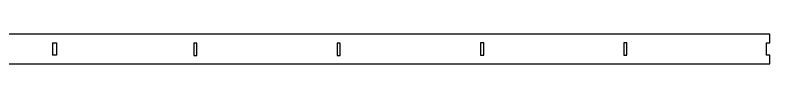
# Model space of a CAD drawing. Header units: inches. Extents: x -1000 to 834, y -101 to 1235.
# Drawn here: x -344.6 to -2.3, y 569.5 to 583.1 of the extents above; entities that cross this region are included whole.
import ezdxf

# ---------------------------------------------------------------- set-up
doc = ezdxf.new("R2010")
doc.units = ezdxf.units.IN
doc.header["$MEASUREMENT"] = 0

msp = doc.modelspace()

# ---------------------------------------------------------------- linework, layer by layer
for p, q in [((-2.3, 583.06), (-693.3, 583.06)), ((-693.3, 569.46), (-2.3, 569.46))]:
    msp.add_line(p, q)
at = {"color": 9}
for p, q in [((-2.3, 579.06), (-2.3, 583.06)), ((-327.53, 579.08), (-325.73, 579.08)), ((-327.53, 579.08), (-327.53, 573.48)), ((-325.73, 579.08), (-325.73, 573.48)), ((-262.08, 578.96), (-263.48, 578.96)), ((-263.48, 578.96), (-263.48, 573.36)), ((-262.08, 573.36), (-262.08, 578.96)), ((-197.1, 578.95), (-198.5, 578.95)), ((-198.5, 578.95), (-198.5, 573.35)), ((-197.1, 573.35), (-197.1, 578.95)), ((-132.08, 579.08), (-133.48, 579.08)), ((-133.48, 579.08), (-133.48, 573.48)), ((-132.08, 573.48), (-132.08, 579.08)), ((-67.1, 579.07), (-68.5, 579.07)), ((-68.5, 579.07), (-68.5, 573.47)), ((-67.1, 573.47), (-67.1, 579.07)), ((-3.8, 573.46), (-3.8, 579.06)), ((-3.8, 579.06), (-2.3, 579.06)), ((-325.73, 573.48), (-327.53, 573.48)), ((-263.48, 573.36), (-262.08, 573.36)), ((-198.5, 573.35), (-197.1, 573.35)), ((-133.48, 573.48), (-132.08, 573.48)), ((-68.5, 573.47), (-67.1, 573.47)), ((-2.3, 573.46), (-3.8, 573.46)), ((-2.3, 569.46), (-2.3, 573.46))]:
    msp.add_line(p, q, dxfattribs=at)

doc.saveas('drawing.dxf')
